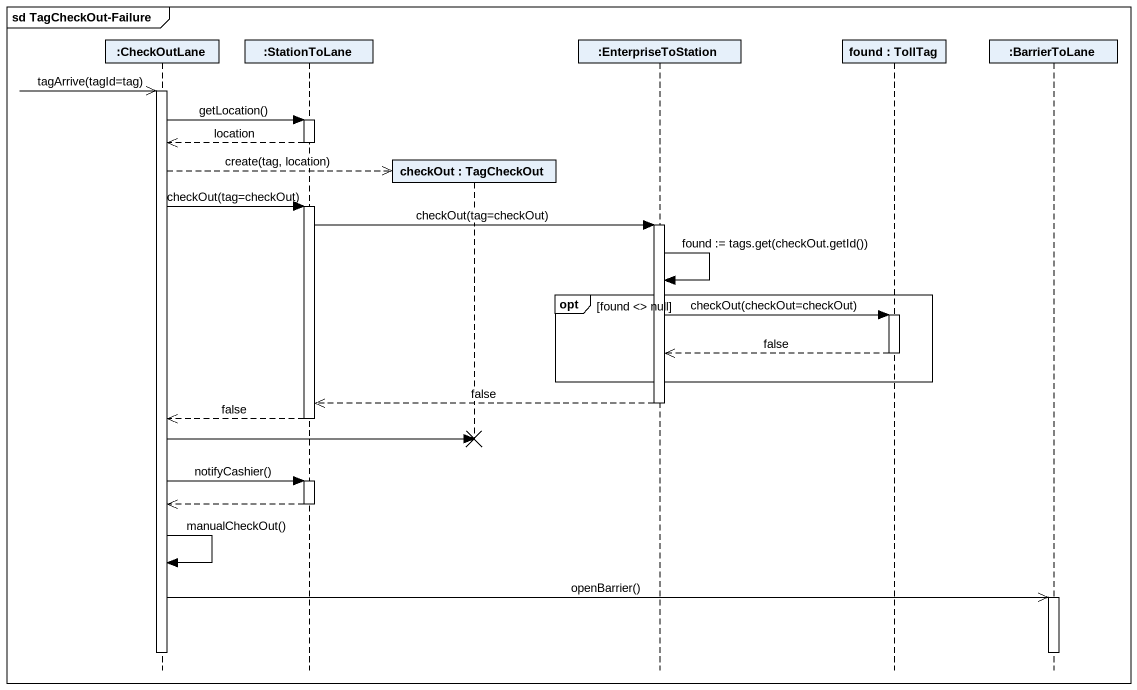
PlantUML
@startuml
mainframe sd TagCheckOut-Failure
hide footbox
participant ":CheckOutLane" as CheckOutLane
participant ":StationToLane" as StationToLane
participant "checkOut : TagCheckOut" as checkOut
participant ":EnterpriseToStation" as EnterpriseToStation
participant "found : TollTag" as found
participant ":BarrierToLane" as BarrierToLane

CheckOutLane ->> CheckOutLane : tagArrive(tagId=tag)
activate CheckOutLane
CheckOutLane -> StationToLane : getLocation()
activate StationToLane
StationToLane -->> CheckOutLane : location
deactivate StationToLane
CheckOutLane -->> checkOut ** : create(tag, location)
CheckOutLane -> StationToLane : checkOut(tag=checkOut)
activate StationToLane
StationToLane -> EnterpriseToStation : checkOut(tag=checkOut)
activate EnterpriseToStation
EnterpriseToStation -> EnterpriseToStation : found := tags.get(checkOut.getId())
opt found <> null
  EnterpriseToStation -> found : checkOut(checkOut=checkOut)
  activate found
  found -->> EnterpriseToStation : false
  deactivate found
end
EnterpriseToStation -->> StationToLane : false
deactivate EnterpriseToStation
StationToLane -->> CheckOutLane : false
deactivate StationToLane
CheckOutLane -> checkOut !!
CheckOutLane -> StationToLane : notifyCashier()
activate StationToLane
StationToLane -->> CheckOutLane
deactivate StationToLane
CheckOutLane -> CheckOutLane : manualCheckOut()
CheckOutLane ->> BarrierToLane : openBarrier()
activate BarrierToLane
deactivate CheckOutLane
deactivate BarrierToLane
@enduml
